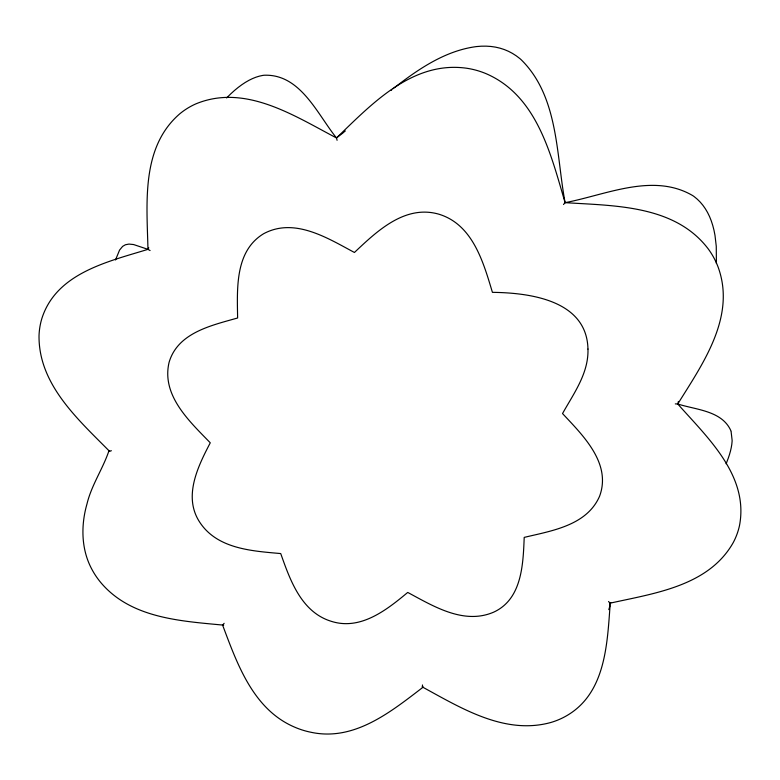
<?xml version="1.0" encoding="UTF-8"?>
<svg xmlns="http://www.w3.org/2000/svg" width="780" height="780" viewBox="0 0 780 780"><rect width="100%" height="100%" fill="white"/><g stroke="black" fill="none" stroke-linecap="round" stroke-linejoin="round"><path stroke-width="1.17" d="M716.401 263.533L716.264 246.256L714.987 235.326A92.225 1.034 78.6 0 0 713.983 230.227A71.819 1.784 75.1 0 0 712.735 225.381A57.7 2.213 71.6 0 0 711.243 220.798A48.877 2.525 67.9 0 0 709.508 216.479A44.636 2.886 64.3 0 0 707.528 212.443A44.616 3.451 60.6 0 0 705.305 208.689A48.799 4.378 57 0 0 702.848 205.218A57.525 5.84 53.4 0 0 700.148 202.03A71.438 8.063 49.8 0 0 697.213 199.134A91.465 11.31 46.4 0 0 694.054 196.521A113.276 15.132 43 0 0 692.757 195.624C653.075 172.341 605.904 194.941 565.1 202.654L563.501 204.496M223.665 625.16C180.775 621.046 131.235 618.374 101.088 582.904A71.614 62.273 35.2 0 1 91.396 568.396C81.081 548.633 80.915 524.999 86.989 503.909C91.533 484.985 102.989 468.673 109.063 450.45M609.697 606.694L608.809 609.619M109.697 451.474C78.195 419.533 38.357 384.433 39.029 335.468A75.407 67.158 45.5 0 1 41.954 318.201C56.599 272.902 107.981 261.68 147.966 249.346C146.932 203.297 140.839 147.478 179.683 113.89A79.93 74.285 55.8 0 1 195.77 103.915C245.144 83.411 294.099 115.713 336.482 137.943L337.087 140.303M610.789 602.618L610.243 603.262C607.23 643.227 606.001 692.942 566.699 715.699A73.379 64.477 14.9 0 1 550.709 722.524C504.533 735.169 460.931 707.967 422.107 686.829M678.191 402.275L678.405 401.427M609.707 606.421C609.775 605.368 609.414 604.276 609.726 603.252C654.001 593.365 708.581 586.307 733.278 542.519A77.971 70.902 4.5 0 0 739.499 525.564C749.024 475.624 707.596 437.716 677.752 403.991L677.966 403.133M675.314 403.884L677.752 403.991C702.79 363.724 736.34 316.612 718.039 266.877A81.383 77.873 -5.1 0 0 708.464 249.21C675.168 204.974 614.942 205.861 565.1 202.654C550.865 154.537 537.215 95.843 486.232 73.73A81.539 80.155 60.5 0 0 466.206 68.172C412.24 60.859 371.748 104.003 336.482 137.943C317.128 113.87 300.407 73.778 264.108 75.241A109.863 6.961 -12.2 0 0 262.821 75.407A88.871 4.095 -15.4 0 0 259.428 76.128A69.527 1.96 -18.8 0 0 255.986 77.191A56.033 0.546 -22.2 0 0 252.506 78.585L248.976 80.311A43.514 1.219 -29.3 0 1 245.407 82.358A43.543 2.057 -32.9 0 1 241.8 84.747A47.687 3.169 -36.4 0 1 238.163 87.448A56.297 4.826 -40 0 1 234.487 90.47A70.083 7.361 -43.5 0 1 230.802 93.814A89.992 11.193 -47 0 1 227.087 97.461A111.823 16.039 -50.4 0 1 226.619 97.958M115.537 259.984A102.697 17.326 -54.4 0 0 115.635 259.662L119.574 250.068L122.626 246.382L125.434 244.754L128.953 244.082L133.604 244.549L147.966 249.346L148.766 247.796M423.248 687.063C391.219 711.535 354.51 741.624 311.093 732.293A70.805 61.298 25.1 0 1 294.392 727.038C253.12 709.264 237.247 664.024 222.651 625.238L224.133 623.308M343.298 132.688L336.482 137.943M343.97 132.103L345.316 130.942M391.053 90.373L391.774 89.778M393.218 88.627L393.949 88.052M394.67 87.477C418.148 69.293 444.298 51.422 474.337 46.878A115.703 10.442 -4.9 0 1 476.278 46.595A93.161 9.058 -1.5 0 1 481.299 46.196A72.589 7.527 2 0 1 486.184 46.157A58.344 6.406 5.6 0 1 490.932 46.468A49.433 5.713 9.3 0 1 495.544 47.141A45.162 5.46 13 0 1 500 48.175A45.152 5.684 16.8 0 1 504.309 49.559A49.403 6.445 20.5 0 1 508.462 51.304A58.276 7.829 24.2 0 1 512.46 53.41A72.442 9.994 27.8 0 1 516.292 55.858A92.859 13.094 31.3 0 1 519.958 58.656A115.177 16.497 34.7 0 1 521.293 59.846C558.636 96.72 556.14 154.82 565.1 202.654M109.024 451.23L111.404 450.743M610.184 603.262L608.536 601.526M677.752 403.991C696.15 409.89 721.997 410.631 730.928 430.813M147.966 249.346L150.082 250.536M222.446 624.663L222.651 625.238M731.084 431.389L732.118 440.261A106.48 3.637 87.8 0 0 732.098 441.373A86.248 4.777 -89 0 0 731.796 444.424A67.548 5.207 -85.6 0 0 731.25 447.652A54.483 5.382 -82.2 0 0 730.48 451.045A46.273 5.587 -78.7 0 0 729.466 454.613A42.334 6.035 -75.2 0 0 728.218 458.348A42.373 6.961 -71.6 0 0 726.736 462.248A46.4 8.629 -68 0 0 726.092 463.769M422.438 684.947L422.614 687.375M587.964 349.06C588.705 373.279 573.749 393.452 562.526 413.556C582.875 435.377 611.734 463.32 599.586 496.226C586.794 525.554 551.821 530.78 524.209 537.391C523.107 564.271 522.073 599.128 493.672 612.163C463.788 625.024 433.475 606.236 407.726 592.429C386.704 609.931 360.506 630.698 331.276 621.319C301.363 612.144 290.111 580.164 280.732 553.566C252.008 551.002 217.396 548.993 199.816 522.346C182.91 496.802 197.828 466.615 210.268 442.816C189.55 421.395 161.207 395.479 169.094 362.31C177.82 332.543 211.653 325.416 237.617 317.986C237.169 288.776 234.799 251.17 263.601 233.737C294.392 217.142 327.405 238.007 354.432 252.476C376.808 231.29 404.781 204.614 438.516 214.091C472.738 224.24 483.308 262.07 492.424 292.344C530.049 292.793 586.843 300.329 587.964 349.06"/></g></svg>
